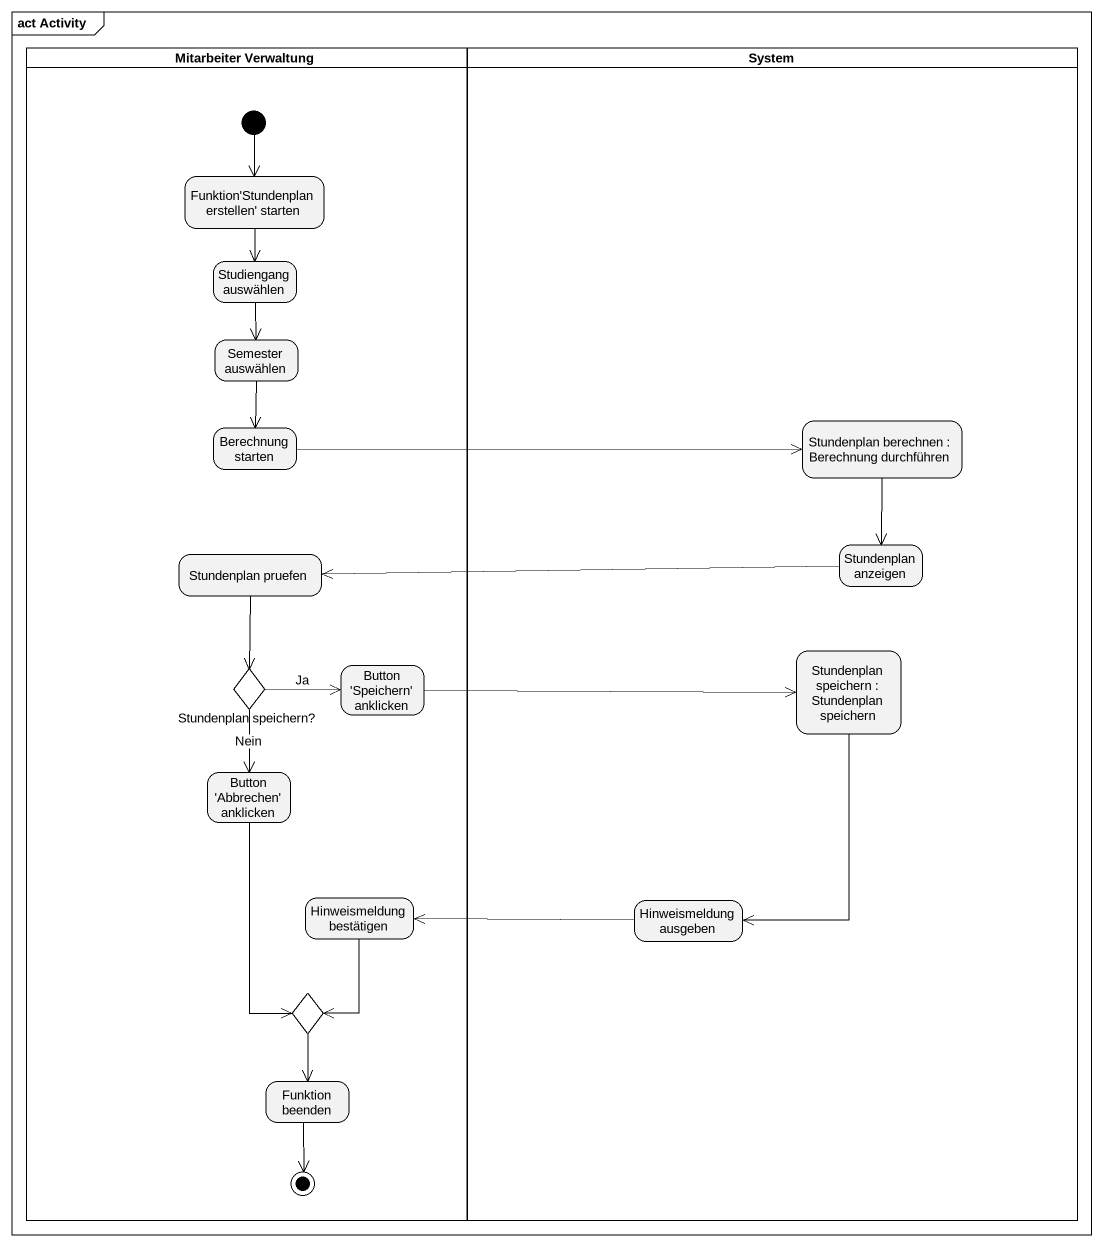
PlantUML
@startuml
mainframe act Activity
hide empty description
state "Mitarbeiter Verwaltung" as Mitarbeiter_Verwaltung <<partition>> {
  state "Funktion'Stundenplan erstellen' starten" as Funktion_Stundenplan
  state "Studiengang auswählen" as Studiengang_auswählen
  state "Semester auswählen" as Semester_auswählen
  state "Berechnung starten" as Berechnung_starten
  state "Stundenplan pruefen" as Stundenplan_pruefen
  state "Stundenplan speichern?" as Stundenplan_speichern <<choice>>
  state "Button 'Speichern' anklicken" as Button_Speichern_anklicken
  state "Button 'Abbrechen' anklicken" as Button_Abbrechen_anklicken
  state "Hinweismeldung bestätigen" as Hinweismeldung_bestätigen
  state choice1 <<choice>>
  state "Funktion beenden" as Funktion_beenden
  [*] --> Funktion_Stundenplan
  Funktion_beenden --> [*]
}
state System <<partition>> {
  state "Stundenplan berechnen : Berechnung durchführen" as Stundenplan_berechnen
  state "Stundenplan anzeigen" as Stundenplan_anzeigen
  state "Stundenplan speichern : Stundenplan speichern" as Stundenplan_speichern_2
  state "Hinweismeldung ausgeben" as Hinweismeldung_ausgeben
}
Funktion_Stundenplan --> Studiengang_auswählen
Studiengang_auswählen --> Semester_auswählen
Semester_auswählen --> Berechnung_starten
Berechnung_starten -right-> Stundenplan_berechnen
Stundenplan_berechnen --> Stundenplan_anzeigen
Stundenplan_pruefen --> Stundenplan_speichern
Stundenplan_anzeigen -left-> Stundenplan_pruefen
Stundenplan_speichern -right-> Button_Speichern_anklicken : Ja
Stundenplan_speichern --> Button_Abbrechen_anklicken : Nein
Button_Speichern_anklicken -right-> Stundenplan_speichern_2
Stundenplan_speichern_2 --> Hinweismeldung_ausgeben
Button_Abbrechen_anklicken --> choice1
Hinweismeldung_bestätigen --> choice1
Hinweismeldung_ausgeben -left-> Hinweismeldung_bestätigen
choice1 --> Funktion_beenden
@enduml
